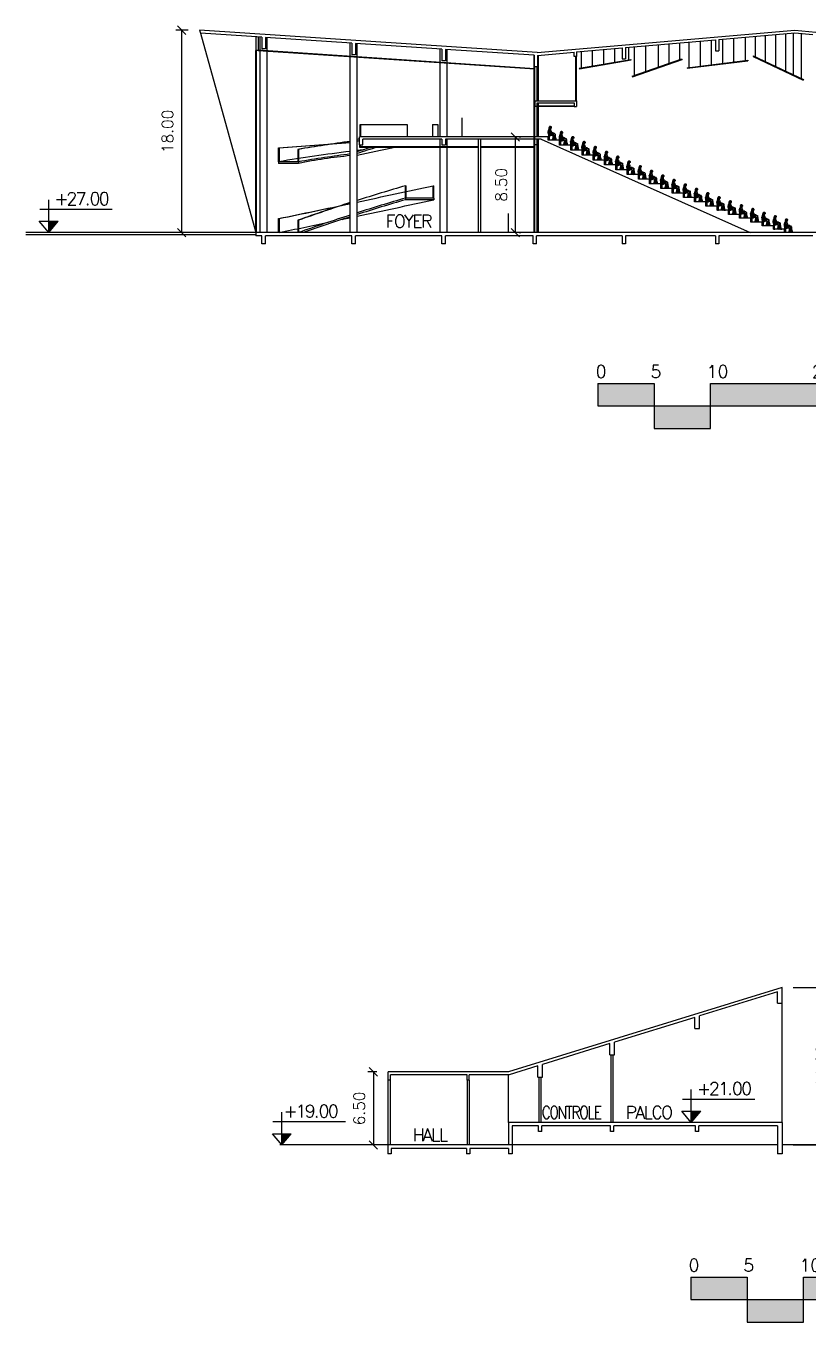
# Model space of a CAD drawing. Header units: millimetres. Extents: x 55520 to 96084, y -58491 to -49645.
# Drawn here: x 89840.7 to 89910.2, y -51963.4 to -51848.2 of the extents above; entities that cross this region are included whole.
import ezdxf

# ---------------------------------------------------------------- set-up
doc = ezdxf.new("R2010")
doc.units = ezdxf.units.MM
doc.header["$PDMODE"] = 35
for name, color, linetype in [('05_Mobiliário', 1, 'Continuous'), ('Alvenaria Corte', 30, 'Continuous'), ('Alvenaria Vista', 40, 'Continuous'), ('ARQ-COTAS', 1, 'Continuous'), ('ARQ-SÍMBOLOS', 2, 'Continuous'), ('ARQ-TEXTO2', 2, 'Continuous'), ('Esquadrias', 241, 'Continuous'), ('Linha Fina', 100, 'Continuous'), ('Pilares', 181, 'Continuous'), ('VPORTS', 7, 'Continuous')]:
    doc.layers.add(name, color=color, linetype=linetype)
doc.styles.add('ROMANS', font='romans.shx')
doc.styles.add('Romans_Anot', font='romans.shx')
doc.dimstyles.new('Escala 1-500', dxfattribs={"dimscale": 5, "dimtxt": 0.2, "dimasz": 0.15, "dimexe": 0.1, "dimexo": 0.2, "dimgap": 0.15, "dimtad": 1, "dimzin": 4, "dimdsep": 46, "dimtxsty": 'Romans_Anot', "dimblk": 'OBLIQUE', "dimcen": 0.25, "dimclrd": 256, "dimclre": 256, "dimclrt": 2, "dimadec": 0, "dimazin": 0, "dimtfac": 1, "dimtix": 1, "dimtmove": 2, "dimatfit": 3, "dimfxl": 1, "dimtfillclr": 256, "dimlwd": -1, "dimlwe": -1, "dimarcsym": 0})

# ---------------------------------------------------------------- blocks, each defined once
blk = doc.blocks.new('pessoa sentada')
for p, q in [((4232.03, -760.45), (4232.02, -760.5)), ((4232.03, -760.52), (4232.02, -760.5)), ((4232.05, -760.41), (4232.03, -760.45)), ((4232.03, -760.48), (4232.04, -760.46)), ((4232.03, -760.54), (4232.03, -760.52)), ((4232.04, -760.56), (4232.03, -760.54)), ((4232.03, -760.57), (4232.04, -760.56)), ((4232.03, -760.62), (4232.03, -760.57)), ((4232.04, -760.42), (4232.07, -760.41)), ((4232.04, -760.46), (4232.05, -760.45)), ((4232.04, -760.49), (4232.07, -760.47)), ((4232.04, -760.51), (4232.05, -760.5)), ((4232.04, -760.56), (4232.07, -760.56)), ((4232.07, -760.39), (4232.05, -760.41)), ((4232.06, -760.53), (4232.05, -760.53)), ((4232.08, -760.58), (4232.05, -760.6)), ((4232.06, -760.51), (4232.08, -760.49)), ((4232.1, -760.51), (4232.06, -760.51)), ((4232.09, -760.53), (4232.06, -760.53)), ((4232.1, -760.38), (4232.07, -760.39)), ((4232.08, -760.55), (4232.07, -760.54)), ((4232.07, -760.56), (4232.1, -760.56)), ((4232.11, -760.54), (4232.08, -760.55)), ((4232.11, -760.58), (4232.08, -760.58)), ((4232.11, -760.52), (4232.09, -760.53)), ((4232.16, -760.38), (4232.1, -760.38)), ((4232.12, -760.49), (4232.1, -760.48)), ((4232.1, -760.56), (4232.12, -760.56)), ((4232.13, -760.53), (4232.11, -760.54)), ((4232.15, -760.49), (4232.12, -760.49)), ((4232.12, -760.56), (4232.15, -760.58)), ((4232.14, -760.51), (4232.13, -760.53)), ((4232.15, -760.43), (4232.14, -760.44)), ((4232.14, -760.44), (4232.14, -760.45)), ((4232.14, -760.49), (4232.14, -760.51)), ((4232.15, -760.49), (4232.14, -760.49)), ((4232.17, -760.43), (4232.15, -760.43)), ((4232.17, -760.48), (4232.15, -760.49)), ((4232.17, -760.49), (4232.15, -760.49)), ((4232.16, -760.55), (4232.15, -760.56)), ((4232.15, -760.56), (4232.15, -760.64)), ((4232.2, -760.4), (4232.16, -760.38)), ((4232.17, -760.44), (4232.16, -760.44)), ((4232.19, -760.54), (4232.16, -760.55)), ((4232.19, -760.43), (4232.17, -760.43)), ((4232.2, -760.44), (4232.17, -760.44)), ((4232.19, -760.47), (4232.17, -760.48)), ((4232.2, -760.47), (4232.17, -760.49)), ((4232.2, -760.43), (4232.19, -760.43)), ((4232.21, -760.51), (4232.19, -760.54)), ((4232.23, -760.41), (4232.2, -760.4)), ((4232.2, -760.44), (4232.2, -760.47)), ((4232.21, -760.44), (4232.2, -760.44)), ((4232.22, -760.43), (4232.21, -760.44)), ((4232.22, -760.45), (4232.21, -760.46)), ((4232.21, -760.46), (4232.21, -760.46)), ((4232.21, -760.46), (4232.21, -760.46)), ((4232.22, -760.5), (4232.21, -760.51)), ((4232.21, -760.51), (4232.21, -760.51)), ((4232.22, -760.43), (4232.22, -760.46)), ((4232.22, -760.43), (4232.23, -760.43)), ((4232.22, -760.46), (4232.23, -760.49)), ((4232.23, -760.49), (4232.22, -760.5)), ((4232.23, -760.43), (4232.23, -760.41)), ((4231.98, -760.71), (4231.99, -760.68)), ((4231.98, -760.76), (4231.98, -760.71)), ((4231.99, -760.82), (4231.98, -760.76)), ((4231.99, -760.68), (4232, -760.64)), ((4232.01, -760.69), (4231.99, -760.74)), ((4231.99, -760.74), (4232, -760.77)), ((4232.02, -760.87), (4231.99, -760.82)), ((4231.99, -761.58), (4231.99, -760.96)), ((4231.99, -760.96), (4232.04, -760.96)), ((4232.08, -761.58), (4231.99, -761.58)), ((4232, -760.64), (4232.03, -760.62)), ((4232, -760.77), (4232.01, -760.8)), ((4232.05, -760.62), (4232.01, -760.66)), ((4232.01, -760.66), (4232.01, -760.69)), ((4232.01, -760.8), (4232.03, -760.81)), ((4232.02, -760.7), (4232.04, -760.8)), ((4232.04, -760.92), (4232.02, -760.87)), ((4232.04, -760.8), (4232.06, -760.87)), ((4232.05, -760.96), (4232.04, -760.92)), ((4232.04, -760.96), (4232.04, -761.17)), ((4232.04, -761.17), (4232.18, -761.17)), ((4232.18, -761.22), (4232.04, -761.22)), ((4232.04, -761.22), (4232.04, -761.52)), ((4232.04, -761.52), (4232.08, -761.58)), ((4232.05, -760.96), (4232.06, -761.06)), ((4232.06, -760.87), (4232.07, -760.93)), ((4232.06, -761.06), (4232.07, -761.09)), ((4232.07, -760.93), (4232.09, -760.97)), ((4232.09, -760.97), (4232.11, -760.98)), ((4232.13, -760.64), (4232.1, -760.62)), ((4232.14, -760.66), (4232.13, -760.64)), ((4232.15, -760.7), (4232.13, -760.66)), ((4232.13, -760.82), (4232.13, -760.79)), ((4232.14, -760.85), (4232.13, -760.82)), ((4232.14, -760.75), (4232.15, -760.7)), ((4232.15, -760.78), (4232.14, -760.75)), ((4232.16, -760.87), (4232.14, -760.85)), ((4232.15, -760.64), (4232.16, -760.68)), ((4232.16, -760.83), (4232.15, -760.78)), ((4232.15, -760.96), (4232.16, -760.97)), ((4232.15, -760.99), (4232.18, -760.99)), ((4232.16, -760.68), (4232.19, -760.74)), ((4232.16, -760.87), (4232.16, -760.83)), ((4232.16, -760.9), (4232.16, -760.87)), ((4232.17, -760.92), (4232.16, -760.9)), ((4232.21, -761.04), (4232.16, -761.05)), ((4232.17, -760.9), (4232.17, -760.92)), ((4232.19, -760.91), (4232.17, -760.9)), ((4232.23, -761.09), (4232.17, -761.1)), ((4232.18, -760.99), (4232.22, -760.99)), ((4232.39, -761.17), (4232.18, -761.17)), ((4232.18, -761.17), (4232.18, -761.22)), ((4232.19, -760.74), (4232.21, -760.79)), ((4232.2, -760.92), (4232.19, -760.91)), ((4232.23, -760.92), (4232.2, -760.92)), ((4232.21, -760.79), (4232.22, -760.82)), ((4232.22, -760.84), (4232.21, -760.86)), ((4232.21, -760.86), (4232.22, -760.89)), ((4232.26, -761.03), (4232.21, -761.04)), ((4232.22, -760.82), (4232.22, -760.84)), ((4232.22, -760.89), (4232.23, -760.91)), ((4232.22, -760.99), (4232.26, -760.99)), ((4232.23, -760.91), (4232.28, -760.93)), ((4232.27, -760.94), (4232.23, -760.92)), ((4232.33, -761.07), (4232.23, -761.09)), ((4232.27, -760.94), (4232.26, -760.99)), ((4232.26, -760.99), (4232.29, -760.99)), ((4232.3, -761), (4232.26, -761.03)), ((4232.29, -760.95), (4232.27, -760.94)), ((4232.28, -760.93), (4232.31, -760.92)), ((4232.31, -760.94), (4232.29, -760.95)), ((4232.29, -760.96), (4232.29, -760.95)), ((4232.29, -760.99), (4232.29, -760.96)), ((4232.31, -761), (4232.29, -760.99)), ((4232.31, -760.92), (4232.34, -760.91)), ((4232.35, -760.92), (4232.31, -760.94)), ((4232.31, -761), (4232.33, -760.99)), ((4232.33, -760.99), (4232.38, -760.96)), ((4232.38, -761.05), (4232.33, -761.07)), ((4232.34, -760.91), (4232.37, -760.92)), ((4232.34, -761.51), (4232.35, -761.46)), ((4232.36, -761.56), (4232.34, -761.51)), ((4232.37, -760.94), (4232.35, -760.92)), ((4232.36, -760.93), (4232.35, -760.93)), ((4232.35, -761.46), (4232.36, -761.46)), ((4232.37, -760.94), (4232.36, -760.94)), ((4232.36, -761.46), (4232.38, -761.37)), ((4232.37, -761.52), (4232.36, -761.56)), ((4232.37, -760.92), (4232.4, -760.94)), ((4232.38, -760.94), (4232.37, -760.95)), ((4232.38, -760.95), (4232.37, -760.94)), ((4232.4, -761.57), (4232.37, -761.52)), ((4232.4, -760.94), (4232.38, -760.94)), ((4232.38, -760.96), (4232.38, -760.95)), ((4232.44, -761.02), (4232.38, -761.05)), ((4232.38, -761.37), (4232.39, -761.27)), ((4232.39, -761.19), (4232.39, -761.13)), ((4232.4, -761.21), (4232.39, -761.19)), ((4232.39, -761.27), (4232.4, -761.21)), ((4232.4, -760.94), (4232.49, -760.98)), ((4232.41, -761.58), (4232.4, -761.57)), ((4232.49, -761.56), (4232.41, -761.58)), ((4232.48, -761.02), (4232.43, -761.03)), ((4232.48, -760.99), (4232.44, -761.02)), ((4232.44, -761.38), (4232.47, -761.25)), ((4232.44, -761.38), (4232.44, -761.53)), ((4232.44, -761.53), (4232.49, -761.56)), ((4232.47, -761.25), (4232.49, -761.18)), ((4232.52, -761.08), (4232.48, -761.02)), ((4232.49, -760.98), (4232.51, -760.99)), ((4232.49, -761.18), (4232.52, -761.08)), ((4232.54, -761.41), (4232.5, -761.24)), ((4232.51, -760.99), (4232.54, -761)), ((4232.52, -761.52), (4232.54, -761.48)), ((4232.55, -761.59), (4232.52, -761.52)), ((4232.54, -761), (4232.55, -761.01)), ((4232.54, -761.48), (4232.54, -761.41)), ((4232.55, -761.01), (4232.56, -761.09)), ((4232.56, -761.54), (4232.55, -761.59)), ((4232.56, -761.09), (4232.56, -761.11)), ((4232.56, -761.11), (4232.57, -761.19)), ((4232.62, -761.58), (4232.56, -761.54)), ((4232.57, -761.19), (4232.58, -761.28)), ((4232.58, -761.28), (4232.6, -761.36)), ((4232.58, -761.59), (4232.58, -761.59)), ((4232.6, -761.36), (4232.62, -761.45)), ((4232.62, -761.45), (4232.63, -761.5)), ((4232.7, -761.58), (4232.62, -761.58)), ((4232.63, -761.5), (4232.66, -761.53)), ((4232.66, -761.53), (4232.69, -761.55)), ((4232.66, -761.53), (4232.66, -761.53)), ((4232.69, -761.55), (4232.71, -761.57)), ((4232.71, -761.57), (4232.7, -761.58))]:
    blk.add_line(p, q)
for points in [[(4231.99, -761.09), (4231.97, -761.07), (4231.96, -761.04), (4231.96, -761.02), (4231.95, -760.93), (4231.94, -760.88), (4231.93, -760.82), (4231.91, -760.8), (4231.91, -760.8), (4231.92, -760.8), (4231.94, -760.8), (4231.97, -760.82), (4232, -760.85), (4232.02, -760.88), (4232.03, -760.92), (4232.03, -760.96)], [(4232, -760.96), (4232, -760.93), (4232, -760.9), (4231.99, -760.88), (4231.97, -760.85), (4231.95, -760.83), (4231.93, -760.82)], [(4232.11, -761.12), (4232.09, -761.11), (4232.08, -761.1), (4232.07, -761.09), (4232.04, -761.12)], [(4232.1, -761.17), (4232.07, -761.16), (4232.05, -761.14), (4232.04, -761.13)], [(4232.15, -761.17), (4232.16, -760.95), (4232.13, -760.95), (4232.12, -760.95), (4232.11, -760.97), (4232.11, -761.17)], [(4232.39, -761.17), (4232.39, -761.14), (4232.38, -761.13), (4232.37, -761.13), (4232.15, -761.13)]]:
    blk.add_lwpolyline(points)
blk = doc.blocks.new('Elevação Corte')
at = {"layer": 'ARQ-SÍMBOLOS'}
h = blk.add_hatch(color=1, dxfattribs=at)
h.dxf.hatch_style = 1
h.paths.add_polyline_path([(40596.7, -39724.34), (40595.86, -39724.34), (40595.86, -39725.34)])
at = {"layer": 'ARQ-SÍMBOLOS', "color": 1}
for p, q in [((40595.07, -39723.27), (40601.51, -39723.27)), ((40595.86, -39725.34), (40595.86, -39722.42)), ((40595.02, -39724.34), (40596.7, -39724.34)), ((40595.86, -39725.34), (40595.02, -39724.34)), ((40595.86, -39725.34), (40596.7, -39724.34))]:
    blk.add_line(p, q, dxfattribs=at)
blk = doc.blocks.new('_Oblique')
at = {"color": 0, "linetype": 'ByBlock', "lineweight": -2}
blk.add_line((-0.5, -0.5), (0.5, 0.5), dxfattribs=at)
blk = doc.blocks.new('*D21')
at = {"layer": 'ARQ-COTAS', "transparency": 16777216}
for p, q in [((89855.12, -51848.58), (89854.03, -51848.58)), ((89854.53, -51848.58), (89854.53, -51866.58)), ((89855.12, -51866.58), (89854.03, -51866.58))]:
    blk.add_line(p, q, dxfattribs=at)
at = {"layer": 'Defpoints', "color": 0, "transparency": 16777216}
for p in [(89856.12, -51848.58), (89854.53, -51866.58), (89856.12, -51866.58)]:
    blk.add_point(p, dxfattribs=at)
at = {"layer": 'ARQ-COTAS', "transparency": 16777216, "xscale": 0.75, "yscale": 0.75, "zscale": 0.75}
for p, rotation in [((89854.53, -51848.58), 90), ((89854.53, -51866.58), 270)]:
    blk.add_blockref('_Oblique', p, dxfattribs=dict(at, rotation=rotation))
at = {"layer": 'ARQ-COTAS', "color": 2, "transparency": 16777216, "insert": (89853.28, -51857.58), "char_height": 1, "attachment_point": 5, "rotation": 90, "style": 'Romans_Anot'}
blk.add_mtext('18.00', dxfattribs=at)
blk = doc.blocks.new('*D22')
at = {"layer": 'ARQ-COTAS', "transparency": 16777216}
for p, q in [((89884.19, -51866.58), (89884.19, -51858.08)), ((89884.54, -51858.08), (89884.69, -51858.08)), ((89884.54, -51866.58), (89884.69, -51866.58))]:
    blk.add_line(p, q, dxfattribs=at)
at = {"layer": 'Defpoints', "color": 0, "transparency": 16777216}
for p in [(89883.54, -51858.08), (89884.19, -51858.08), (89883.54, -51866.58)]:
    blk.add_point(p, dxfattribs=at)
at = {"layer": 'ARQ-COTAS', "transparency": 16777216, "xscale": 0.75, "yscale": 0.75, "zscale": 0.75}
for p, rotation in [((89884.19, -51858.08), 90), ((89884.19, -51866.58), 270)]:
    blk.add_blockref('_Oblique', p, dxfattribs=dict(at, rotation=rotation))
at = {"layer": 'ARQ-COTAS', "color": 2, "transparency": 16777216, "insert": (89882.94, -51862.33), "char_height": 1, "attachment_point": 5, "rotation": 90, "style": 'Romans_Anot'}
blk.add_mtext('8.50', dxfattribs=at)
blk = doc.blocks.new('Escala')
at = {"layer": 'Linha Fina'}
h = blk.add_hatch(color=256, dxfattribs=at)
h.dxf.hatch_style = 1
h.paths.add_polyline_path([(40663.48, -39178.74), (40663.48, -39180.74), (40673.48, -39180.74), (40673.48, -39178.74)])
h.paths.add_polyline_path([(40663.48, -39182.74), (40663.48, -39180.74), (40658.48, -39180.74), (40658.48, -39182.74)])
h.paths.add_polyline_path([(40658.48, -39180.74), (40658.48, -39178.74), (40653.48, -39178.74), (40653.48, -39180.74)])
for p, q in [((40653.48, -39178.74), (40658.48, -39178.74)), ((40653.48, -39178.74), (40653.48, -39180.74)), ((40658.48, -39178.74), (40658.48, -39180.74)), ((40663.48, -39180.74), (40663.48, -39178.74)), ((40663.48, -39178.74), (40673.48, -39178.74)), ((40673.48, -39178.74), (40673.48, -39180.74)), ((40653.48, -39180.74), (40673.48, -39180.74)), ((40658.48, -39180.74), (40658.48, -39182.74)), ((40663.48, -39182.74), (40663.48, -39180.74)), ((40658.48, -39182.74), (40663.48, -39182.74))]:
    blk.add_line(p, q, dxfattribs=at)
at = {"layer": 'ARQ-TEXTO2', "attachment_point": 1, "style": 'ROMANS'}
for s, insert, char_height in [('0', (40653.28, -39177.13), 1.12), ('5', (40658.15, -39177.13), 1.12), ('10', (40663.14, -39177.13), 1.125), ('20', (40672.49, -39177.13), 1.125)]:
    blk.add_mtext(s, dxfattribs=dict(at, insert=insert, char_height=char_height))
blk = doc.blocks.new('*D26')
at = {"layer": 'ARQ-COTAS', "transparency": 16777216}
for p, q in [((89871.89, -51941.2), (89871.07, -51941.2)), ((89871.57, -51941.2), (89871.57, -51947.7)), ((89871.89, -51947.7), (89871.07, -51947.7))]:
    blk.add_line(p, q, dxfattribs=at)
at = {"layer": 'Defpoints', "color": 0, "transparency": 16777216}
for p in [(89872.89, -51941.2), (89871.57, -51947.7), (89872.89, -51947.7)]:
    blk.add_point(p, dxfattribs=at)
at = {"layer": 'ARQ-COTAS', "transparency": 16777216, "xscale": 0.75, "yscale": 0.75, "zscale": 0.75}
for p, rotation in [((89871.57, -51941.2), 90), ((89871.57, -51947.7), 270)]:
    blk.add_blockref('_Oblique', p, dxfattribs=dict(at, rotation=rotation))
at = {"layer": 'ARQ-COTAS', "color": 2, "transparency": 16777216, "insert": (89870.32, -51944.45), "char_height": 1, "attachment_point": 5, "rotation": 90, "style": 'Romans_Anot'}
blk.add_mtext('6.50', dxfattribs=at)
blk = doc.blocks.new('*D27')
at = {"layer": 'ARQ-COTAS', "transparency": 16777216}
for p, q in [((89908.89, -51933.7), (89913.17, -51933.7)), ((89912.67, -51933.7), (89912.67, -51947.7)), ((89908.89, -51947.7), (89913.17, -51947.7))]:
    blk.add_line(p, q, dxfattribs=at)
at = {"layer": 'Defpoints', "color": 0, "transparency": 16777216}
for p in [(89907.89, -51933.7), (89907.89, -51947.7), (89912.67, -51947.7)]:
    blk.add_point(p, dxfattribs=at)
at = {"layer": 'ARQ-COTAS', "transparency": 16777216, "xscale": 0.75, "yscale": 0.75, "zscale": 0.75}
for p, rotation in [((89912.67, -51933.7), 90), ((89912.67, -51947.7), 270)]:
    blk.add_blockref('_Oblique', p, dxfattribs=dict(at, rotation=rotation))
at = {"layer": 'ARQ-COTAS', "color": 2, "transparency": 16777216, "insert": (89911.42, -51940.7), "char_height": 1, "attachment_point": 5, "rotation": 90, "style": 'Romans_Anot'}
blk.add_mtext('14.00', dxfattribs=at)

msp = doc.modelspace()

# ---------------------------------------------------------------- linework, layer by layer
at = {"layer": '05_Mobiliário'}
for p, q in [((89908.919, -51852.567), (89908.919, -51848.84)), ((89895.791, -51852.256), (89895.791, -51849.962)), ((89896.924, -51851.86), (89896.924, -51849.865)), ((89897.868, -51851.53), (89897.868, -51849.784)), ((89898.812, -51851.199), (89898.812, -51849.704)), ((89899.652, -51851.9), (89899.652, -51849.632)), ((89900.644, -51851.775), (89900.644, -51849.547)), ((89901.636, -51851.7), (89901.636, -51849.462)), ((89902.628, -51851.525), (89902.628, -51849.377)), ((89903.62, -51851.401), (89903.62, -51849.293)), ((89904.649, -51851.271), (89904.649, -51849.205)), ((89905.519, -51851.011), (89905.519, -51849.13)), ((89906.422, -51851.383), (89906.422, -51849.053)), ((89907.326, -51851.812), (89907.326, -51848.976)), ((89908.23, -51852.295), (89908.23, -51848.899)), ((89909.609, -51852.894), (89909.609, -51848.881)), ((89890.073, -51851.933), (89890.073, -51850.471)), ((89891.059, -51851.764), (89891.059, -51850.381)), ((89892.045, -51851.595), (89892.045, -51850.291)), ((89893.03, -51851.426), (89893.03, -51850.201)), ((89894.268, -51851.214), (89894.268, -51850.092)), ((89894.776, -51852.612), (89894.776, -51850.049))]:
    msp.add_line(p, q, dxfattribs=at)
at = {"layer": 'Alvenaria Corte'}
for p, q in [((89861.121, -51849.164), (89861.121, -51850.394)), ((89861.321, -51849.177), (89861.321, -51850.394)), ((89861.321, -51850.394), (89861.121, -51850.394)), ((89885.921, -51854.88), (89885.921, -51851.831)), ((89886.121, -51854.88), (89886.121, -51851.831)), ((89885.921, -51858.08), (89885.921, -51855.38)), ((89886.121, -51858.08), (89886.121, -51855.38)), ((89880.921, -51866.58), (89880.921, -51858.28)), ((89881.121, -51866.58), (89881.121, -51858.28)), ((89885.921, -51866.58), (89885.921, -51858.78)), ((89886.121, -51866.58), (89886.121, -51858.78)), ((89892.694, -51945.7), (89892.694, -51939.684)), ((89892.894, -51945.7), (89892.894, -51939.684)), ((89872.894, -51947.7), (89872.894, -51941.95)), ((89873.094, -51947.7), (89873.094, -51941.95)), ((89886.294, -51945.7), (89886.294, -51941.659)), ((89886.494, -51945.7), (89886.494, -51941.659))]:
    msp.add_line(p, q, dxfattribs=at)
at = {"layer": 'Alvenaria Vista'}
for p, q in [((89856.196, -51848.836), (89861.121, -51866.58)), ((89861.521, -51850.357), (89861.521, -51849.191)), ((89862.121, -51850.397), (89862.121, -51849.231)), ((89869.521, -51850.891), (89869.521, -51849.724)), ((89870.121, -51850.931), (89870.121, -51849.764)), ((89861.521, -51866.58), (89861.521, -51850.407)), ((89862.121, -51866.58), (89862.121, -51850.447)), ((89869.521, -51866.58), (89869.521, -51850.941)), ((89870.121, -51866.58), (89870.121, -51850.981)), ((89877.521, -51851.424), (89877.521, -51850.257)), ((89878.121, -51851.464), (89878.121, -51850.297)), ((89885.821, -51850.811), (89885.821, -51851.977)), ((89886.221, -51850.822), (89886.221, -51854.88)), ((89877.521, -51858.08), (89877.521, -51851.474)), ((89878.121, -51858.08), (89878.121, -51851.514)), ((89885.821, -51852.027), (89885.821, -51866.58)), ((89886.221, -51855.03), (89886.221, -51855.33)), ((89886.221, -51855.38), (89886.221, -51858.08)), ((89877.521, -51858.93), (89877.521, -51858.28)), ((89877.521, -51866.58), (89877.521, -51858.98)), ((89878.121, -51858.93), (89878.121, -51858.28)), ((89878.121, -51866.58), (89878.121, -51858.98)), ((89886.221, -51858.28), (89886.221, -51866.58)), ((89907.894, -51945.7), (89907.894, -51935.088)), ((89879.894, -51941.95), (89879.894, -51947.7)), ((89880.094, -51941.95), (89880.094, -51947.7)), ((89883.594, -51945.7), (89883.594, -51941.45))]:
    msp.add_line(p, q, dxfattribs=at)
for centre, radius, start, end in [((89922.648, -52024.017), 172.655, 107.08361, 107.71183), ((89631.215, -50732.203), 1152.526, 281.963557, 282.133949), ((89922.648, -52023.867), 172.655, 107.25225, 107.71183), ((89888.953, -52016.51), 158.346, 96.63194, 96.83033), ((89888.953, -52016.51), 158.346, 97.04903, 99.37823), ((89890.719, -52016.51), 158.346, 97.6933, 99.37823), ((89874.239, -51906.855), 47.352, 95.71749, 101.35404), ((89922.648, -52029.297), 172.655, 106.21492, 107.71183), ((89922.648, -52029.447), 172.655, 106.21492, 107.71183), ((89631.215, -50737.633), 1152.526, 281.963557, 282.31007), ((89631.215, -50737.633), 1152.526, 281.612098, 281.833822), ((89922.648, -52029.297), 172.655, 107.92097, 109.53457), ((89922.648, -52029.447), 172.655, 107.92097, 109.38515), ((89631.215, -50737.633), 1152.526, 281.896098, 281.933069)]:
    msp.add_arc(centre, radius, start, end, dxfattribs=at)
at = {"layer": 'Esquadrias'}
for p, q in [((89861.121, -51866.58), (89861.121, -51850.394)), ((89861.171, -51866.58), (89861.171, -51850.394)), ((89861.321, -51850.394), (89885.921, -51852.034)), ((89861.325, -51850.344), (89885.921, -51851.984)), ((89889.571, -51854.88), (89889.571, -51850.912)), ((89889.621, -51854.88), (89889.621, -51850.912)), ((89894.587, -51852.678), (89899.001, -51851.133)), ((89899.001, -51851.133), (89899.017, -51851.18)), ((89905.338, -51850.87), (89905.317, -51850.915)), ((89905.317, -51850.915), (89909.768, -51853.025)), ((89905.338, -51850.87), (89909.79, -51852.979)), ((89905.519, -51850.955), (89905.497, -51851)), ((89889.876, -51851.966), (89894.465, -51851.18)), ((89889.876, -51851.966), (89889.885, -51852.016)), ((89889.885, -51852.016), (89894.474, -51851.229)), ((89894.465, -51851.18), (89894.474, -51851.229)), ((89894.603, -51852.725), (89899.017, -51851.18)), ((89899.453, -51851.924), (89904.848, -51851.246)), ((89899.453, -51851.924), (89899.459, -51851.974)), ((89899.459, -51851.974), (89904.854, -51851.296)), ((89904.848, -51851.246), (89904.854, -51851.296)), ((89906.422, -51851.383), (89906.401, -51851.429)), ((89907.326, -51851.812), (89907.305, -51851.857)), ((89908.23, -51852.24), (89908.208, -51852.285)), ((89894.587, -51852.678), (89894.603, -51852.725)), ((89908.919, -51852.567), (89908.898, -51852.612)), ((89909.609, -51852.894), (89909.587, -51852.939)), ((89909.79, -51852.979), (89909.768, -51853.025)), ((89889.421, -51855.33), (89886.121, -51855.33)), ((89889.421, -51855.38), (89886.121, -51855.38)), ((89870.393, -51856.98), (89870.443, -51856.98)), ((89870.393, -51858.08), (89870.393, -51856.98)), ((89870.443, -51856.98), (89870.443, -51858.08)), ((89870.343, -51858.78), (89870.343, -51858.98)), ((89870.343, -51858.98), (89880.921, -51858.98)), ((89870.393, -51858.78), (89870.393, -51858.93)), ((89870.393, -51858.93), (89880.921, -51858.93)), ((89881.121, -51858.93), (89885.921, -51858.93)), ((89881.121, -51858.98), (89885.921, -51858.98))]:
    msp.add_line(p, q, dxfattribs=at)
at = {"layer": 'Esquadrias', "color": 1}
for p, q in [((89870.443, -51856.98), (89874.569, -51856.98)), ((89874.569, -51856.98), (89874.569, -51858.08)), ((89876.826, -51856.98), (89876.826, -51858.08)), ((89876.826, -51856.98), (89877.297, -51856.98)), ((89877.297, -51856.98), (89877.297, -51858.08)), ((89863.151, -51860.28), (89863.151, -51859.03)), ((89863.151, -51859.03), (89863.201, -51859.03)), ((89863.201, -51859.03), (89863.201, -51860.28)), ((89864.866, -51859.18), (89864.866, -51860.28)), ((89864.866, -51859.18), (89864.916, -51859.18)), ((89864.916, -51859.18), (89864.916, -51860.28)), ((89874.436, -51863.51), (89874.436, -51862.41)), ((89874.436, -51862.41), (89874.486, -51862.41)), ((89874.486, -51863.51), (89874.486, -51862.41)), ((89876.886, -51863.51), (89876.886, -51862.41)), ((89876.886, -51862.41), (89876.936, -51862.41)), ((89876.936, -51863.51), (89876.936, -51862.41)), ((89863.151, -51866.58), (89863.151, -51865.33)), ((89863.151, -51865.33), (89863.201, -51865.33)), ((89863.201, -51865.33), (89863.201, -51866.58)), ((89864.866, -51865.48), (89864.866, -51866.58)), ((89864.866, -51865.48), (89864.916, -51865.48)), ((89864.916, -51865.48), (89864.916, -51866.58))]:
    msp.add_line(p, q, dxfattribs=at)
for centre, radius, start, end in [((89786.127, -50742.057), 1119.625, 273.944739, 274.27159), ((89787.389, -50742.14), 1119.46, 273.883119, 274.207427), ((89890.994, -52015.46), 158.449, 97.78865, 99.49123), ((89890.719, -52015.41), 158.346, 97.6933, 99.37823), ((89922.648, -52022.767), 172.655, 107.63446, 107.71183), ((89631.165, -50730.953), 1152.526, 281.966098, 281.977388), ((89631.165, -50736.383), 1152.526, 281.966098, 282.31007), ((89922.648, -52028.197), 172.655, 106.21492, 107.71183), ((89629.231, -50726.863), 1162.25, 281.610914, 281.931715), ((89629.281, -50726.863), 1162.25, 281.610914, 281.929196), ((89922.598, -52028.197), 172.655, 107.90353, 109.53457), ((89922.648, -52028.197), 172.655, 107.92097, 109.53457)]:
    msp.add_arc(centre, radius, start, end, dxfattribs=at)
at = {"layer": 'Linha Fina'}
for p, q in [((89879.424, -51856.38), (89879.424, -51858.08)), ((89883.542, -51864.88), (89883.542, -51866.58))]:
    msp.add_line(p, q, dxfattribs=at)
at = {"layer": 'Pilares'}
for p, q in [((89886.121, -51850.58), (89856.121, -51848.58)), ((89856.121, -51848.58), (89856.196, -51848.836)), ((89861.671, -51849.201), (89856.196, -51848.836)), ((89886.121, -51850.58), (89909.021, -51848.58)), ((89902.271, -51849.408), (89909.02, -51848.831)), ((89909.02, -51848.831), (89910.621, -51848.979)), ((89909.021, -51848.58), (89930.621, -51850.58)), ((89861.671, -51849.201), (89861.671, -51850.231)), ((89869.671, -51849.734), (89861.971, -51849.221)), ((89861.971, -51849.221), (89861.971, -51850.231)), ((89869.671, -51849.734), (89869.671, -51850.764)), ((89869.971, -51849.754), (89869.971, -51850.764)), ((89877.671, -51850.267), (89869.971, -51849.754)), ((89893.971, -51850.117), (89901.971, -51849.434)), ((89901.971, -51849.434), (89901.971, -51850.434)), ((89902.271, -51849.408), (89902.271, -51850.434)), ((89861.971, -51850.231), (89861.671, -51850.231)), ((89869.971, -51850.764), (89869.671, -51850.764)), ((89877.671, -51850.267), (89877.671, -51851.297)), ((89885.871, -51850.814), (89877.971, -51850.287)), ((89877.971, -51850.287), (89877.971, -51851.297)), ((89885.871, -51850.814), (89885.871, -51851.831)), ((89886.171, -51850.827), (89889.421, -51850.531)), ((89886.171, -51850.827), (89886.171, -51851.831)), ((89889.421, -51850.912), (89889.421, -51850.531)), ((89889.621, -51850.912), (89889.421, -51850.912)), ((89889.621, -51850.512), (89893.671, -51850.143)), ((89889.621, -51850.512), (89889.621, -51850.912)), ((89893.671, -51850.143), (89893.671, -51851.143)), ((89893.671, -51851.143), (89893.971, -51851.143)), ((89893.971, -51850.117), (89893.971, -51851.143)), ((89901.971, -51850.434), (89902.271, -51850.434)), ((89877.971, -51851.297), (89877.671, -51851.297)), ((89886.171, -51851.831), (89885.871, -51851.831)), ((89885.921, -51854.88), (89889.621, -51854.88)), ((89885.921, -51854.88), (89885.921, -51855.38)), ((89886.121, -51855.38), (89885.921, -51855.38)), ((89886.121, -51855.03), (89889.421, -51855.03)), ((89886.121, -51855.38), (89886.121, -51855.03)), ((89889.421, -51855.03), (89889.421, -51855.38)), ((89889.421, -51855.38), (89889.621, -51855.38)), ((89889.621, -51854.88), (89889.621, -51855.38)), ((89887.121, -51858.08), (89870.343, -51858.08)), ((89870.343, -51858.78), (89870.343, -51858.08)), ((89885.921, -51858.78), (89885.921, -51858.08)), ((89887.121, -51858.35), (89887.121, -51858.08)), ((89870.343, -51858.78), (89870.643, -51858.78)), ((89877.671, -51858.28), (89870.643, -51858.28)), ((89870.643, -51858.78), (89870.643, -51858.28)), ((89877.671, -51858.28), (89877.671, -51858.78)), ((89877.671, -51858.78), (89877.971, -51858.78)), ((89886.474, -51858.28), (89877.971, -51858.28)), ((89877.971, -51858.28), (89877.971, -51858.78)), ((89886.121, -51858.78), (89885.921, -51858.78)), ((89886.121, -51858.78), (89886.121, -51858.28)), ((89886.474, -51858.28), (89905.056, -51866.58)), ((89888.121, -51858.35), (89887.121, -51858.35)), ((89888.121, -51858.8), (89888.121, -51858.35)), ((89889.121, -51858.8), (89888.121, -51858.8)), ((89889.121, -51859.25), (89889.121, -51858.8)), ((89864.916, -51860.28), (89863.151, -51860.28)), ((89863.151, -51860.28), (89863.151, -51860.43)), ((89864.916, -51860.28), (89864.916, -51860.43)), ((89890.121, -51859.25), (89889.121, -51859.25)), ((89890.121, -51859.69), (89890.121, -51859.25)), ((89891.121, -51859.69), (89890.121, -51859.69)), ((89891.121, -51860.13), (89891.121, -51859.69)), ((89892.121, -51860.13), (89891.121, -51860.13)), ((89892.121, -51860.56), (89892.121, -51860.13)), ((89864.916, -51860.43), (89863.151, -51860.43)), ((89893.121, -51860.56), (89892.121, -51860.56)), ((89893.121, -51860.99), (89893.121, -51860.56)), ((89894.121, -51860.99), (89893.121, -51860.99)), ((89894.121, -51861.42), (89894.121, -51860.99)), ((89895.121, -51861.42), (89894.121, -51861.42)), ((89895.121, -51861.84), (89895.121, -51861.42)), ((89896.121, -51861.84), (89895.121, -51861.84)), ((89896.121, -51862.25), (89896.121, -51861.84)), ((89897.121, -51862.25), (89896.121, -51862.25)), ((89897.121, -51862.66), (89897.121, -51862.25)), ((89898.121, -51862.66), (89897.121, -51862.66)), ((89898.121, -51863.06), (89898.121, -51862.66)), ((89876.936, -51863.51), (89874.436, -51863.51)), ((89874.436, -51863.51), (89874.436, -51863.66)), ((89876.936, -51863.66), (89874.436, -51863.66)), ((89876.936, -51863.51), (89876.936, -51863.66)), ((89899.121, -51863.06), (89898.121, -51863.06)), ((89899.121, -51863.46), (89899.121, -51863.06)), ((89900.121, -51863.46), (89899.121, -51863.46)), ((89900.121, -51863.85), (89900.121, -51863.46)), ((89901.121, -51863.85), (89900.121, -51863.85)), ((89901.121, -51864.23), (89901.121, -51863.85)), ((89902.121, -51864.23), (89901.121, -51864.23)), ((89902.121, -51864.6), (89902.121, -51864.23)), ((89903.121, -51864.6), (89902.121, -51864.6)), ((89903.121, -51864.96), (89903.121, -51864.6)), ((89904.121, -51864.96), (89903.121, -51864.96)), ((89904.121, -51865.31), (89904.121, -51864.96)), ((89905.121, -51865.31), (89904.121, -51865.31)), ((89905.121, -51865.65), (89905.121, -51865.31)), ((89906.121, -51865.65), (89905.121, -51865.65)), ((89906.121, -51865.98), (89906.121, -51865.65)), ((89907.121, -51865.98), (89906.121, -51865.98)), ((89907.121, -51866.29), (89907.121, -51865.98)), ((89937.921, -51866.58), (89840.694, -51866.58)), ((89861.121, -51866.78), (89840.694, -51866.78)), ((89861.121, -51866.58), (89861.121, -51866.88)), ((89861.671, -51866.88), (89861.121, -51866.88)), ((89861.671, -51867.58), (89861.671, -51866.88)), ((89861.971, -51867.58), (89861.971, -51866.88)), ((89869.671, -51866.88), (89861.971, -51866.88)), ((89869.671, -51867.58), (89869.671, -51866.88)), ((89869.971, -51867.58), (89869.971, -51866.88)), ((89877.671, -51866.88), (89869.971, -51866.88)), ((89877.671, -51867.58), (89877.671, -51866.88)), ((89877.971, -51867.58), (89877.971, -51866.88)), ((89885.771, -51866.88), (89877.971, -51866.88)), ((89885.771, -51867.58), (89885.771, -51866.88)), ((89886.071, -51867.58), (89886.071, -51866.88)), ((89893.671, -51866.88), (89886.071, -51866.88)), ((89893.671, -51866.88), (89893.671, -51867.58)), ((89901.971, -51866.88), (89893.971, -51866.88)), ((89893.971, -51866.88), (89893.971, -51867.58)), ((89901.971, -51866.88), (89901.971, -51867.58)), ((89902.271, -51866.88), (89902.271, -51867.58)), ((89910.621, -51866.88), (89902.271, -51866.88)), ((89908.121, -51866.29), (89907.121, -51866.29)), ((89908.121, -51866.58), (89908.121, -51866.29)), ((89861.971, -51867.58), (89861.671, -51867.58)), ((89869.971, -51867.58), (89869.671, -51867.58)), ((89877.971, -51867.58), (89877.671, -51867.58)), ((89886.071, -51867.58), (89885.771, -51867.58)), ((89893.971, -51867.58), (89893.671, -51867.58)), ((89902.271, -51867.58), (89901.971, -51867.58)), ((89907.894, -51933.7), (89883.594, -51941.2)), ((89907.494, -51934.085), (89900.544, -51936.23)), ((89907.494, -51935.088), (89907.494, -51934.085)), ((89907.894, -51935.088), (89907.894, -51933.7)), ((89907.494, -51935.088), (89907.894, -51935.088)), ((89900.144, -51936.353), (89892.994, -51938.56)), ((89900.144, -51937.353), (89900.144, -51936.353)), ((89900.544, -51937.353), (89900.544, -51936.23)), ((89900.144, -51937.353), (89900.544, -51937.353)), ((89892.594, -51938.684), (89886.594, -51940.535)), ((89892.594, -51939.684), (89892.594, -51938.684)), ((89892.994, -51939.684), (89892.994, -51938.56)), ((89892.594, -51939.684), (89892.994, -51939.684)), ((89886.194, -51940.659), (89883.631, -51941.45)), ((89886.194, -51941.659), (89886.194, -51940.659)), ((89886.594, -51941.659), (89886.594, -51940.535)), ((89883.594, -51941.2), (89872.894, -51941.2)), ((89872.894, -51941.95), (89872.894, -51941.2)), ((89873.094, -51941.95), (89872.894, -51941.95)), ((89879.894, -51941.45), (89873.094, -51941.45)), ((89873.094, -51941.95), (89873.094, -51941.45)), ((89879.894, -51941.95), (89879.894, -51941.45)), ((89880.094, -51941.95), (89879.894, -51941.95)), ((89883.631, -51941.45), (89880.094, -51941.45)), ((89880.094, -51941.95), (89880.094, -51941.45)), ((89886.194, -51941.659), (89886.594, -51941.659)), ((89907.894, -51945.7), (89883.594, -51945.7)), ((89883.594, -51945.7), (89883.594, -51947.7)), ((89886.244, -51946), (89883.894, -51946)), ((89883.894, -51946), (89883.894, -51948.5)), ((89886.244, -51946.5), (89886.244, -51946)), ((89886.544, -51946.5), (89886.244, -51946.5)), ((89892.644, -51946), (89886.544, -51946)), ((89886.544, -51946.5), (89886.544, -51946)), ((89892.644, -51946.5), (89892.644, -51946)), ((89892.944, -51946.5), (89892.644, -51946.5)), ((89900.194, -51946), (89892.944, -51946)), ((89892.944, -51946.5), (89892.944, -51946)), ((89900.194, -51946.5), (89900.194, -51946)), ((89900.494, -51946.5), (89900.194, -51946.5)), ((89907.494, -51946), (89900.494, -51946)), ((89900.494, -51946.5), (89900.494, -51946)), ((89907.494, -51946), (89907.494, -51948.5)), ((89907.894, -51945.7), (89907.894, -51948.5)), ((89872.844, -51947.7), (89872.844, -51948.5)), ((89873.144, -51948.5), (89872.844, -51948.5)), ((89879.844, -51948), (89873.144, -51948)), ((89873.144, -51948), (89873.144, -51948.5)), ((89879.844, -51948), (89879.844, -51948.5)), ((89880.144, -51948.5), (89879.844, -51948.5)), ((89883.594, -51948), (89880.144, -51948)), ((89880.144, -51948), (89880.144, -51948.5)), ((89883.594, -51948), (89883.594, -51948.5)), ((89883.894, -51948.5), (89883.594, -51948.5)), ((89907.894, -51948.5), (89907.494, -51948.5))]:
    msp.add_line(p, q, dxfattribs=at)
for points in [[(89907.494, -51947.7), (89863.264, -51947.7)], [(89918.014, -51947.7), (89907.894, -51947.7)]]:
    msp.add_lwpolyline(points, dxfattribs=at)

# ---------------------------------------------------------------- block references
at = {"layer": '05_Mobiliário'}
for p in [(85655.163, -51096.772), (85656.163, -51097.222), (85657.163, -51097.672), (85658.163, -51098.112), (85659.163, -51098.552), (85660.163, -51098.982), (85661.163, -51099.412), (85662.163, -51099.842), (85663.163, -51100.262), (85664.163, -51100.672), (85665.163, -51101.082), (85666.163, -51101.482), (85667.163, -51101.882), (85668.163, -51102.272), (85669.163, -51102.652), (85670.163, -51103.022), (85671.163, -51103.382), (85672.163, -51103.732), (85673.163, -51104.072), (85674.163, -51104.402), (85675.163, -51104.712), (85676.163, -51105.002)]:
    msp.add_blockref('pessoa sentada', p, dxfattribs=at)
at = {"layer": 'ARQ-COTAS'}
for p in [(49246.861, -12141.235), (49303.961, -12220.355), (49267.578, -12222.355)]:
    msp.add_blockref('Elevação Corte', p, dxfattribs=at)
at = {"layer": 'VPORTS'}
for p in [(49238.053, -12701.246), (49246.305, -12780.705)]:
    msp.add_blockref('Escala', p, dxfattribs=at)

# ---------------------------------------------------------------- texts
at = {"layer": 'ARQ-TEXTO2', "char_height": 1.125, "attachment_point": 1, "style": 'ROMANS'}
for s, insert in [('{\\T0.85;+27.00}', (89843.232, -51863.004)), ('{\\T0.85;FOYER}', (89872.66, -51865.01)), ('{\\T0.85;+21.00}', (89900.332, -51942.123)), ('{\\T0.85;+19.00}', (89863.594, -51944.123)), ('{\\W0.8;\\T0.85;CONTROLE}', (89886.529, -51944.245)), ('{\\T0.85;PALCO}', (89893.99, -51944.245)), ('{\\T0.85;HALL}', (89875.062, -51946.245))]:
    msp.add_mtext(s, dxfattribs=dict(at, insert=insert))

# ---------------------------------------------------------------- dimensions: what is measured, and where the dimension line sits
at = {"layer": 'ARQ-COTAS'}
for base, p1, p2, picture, middle in [((89854.53, -51866.58), (89856.121, -51848.58), (89856.121, -51866.58), '*D21', (89853.28, -51857.58)), ((89884.19, -51858.08), (89883.542, -51866.58), (89883.542, -51858.08), '*D22', (89882.94, -51862.33)), ((89912.665, -51947.7), (89907.894, -51933.7), (89907.894, -51947.7), '*D27', (89911.415, -51940.7)), ((89871.57, -51947.7), (89872.894, -51941.2), (89872.894, -51947.7), '*D26', (89870.32, -51944.45))]:
    dim = msp.add_linear_dim(base=base, p1=p1, p2=p2, angle=90, dimstyle='Escala 1-500', dxfattribs=at)
    dim.commit()
    dim.dimension.update_dxf_attribs({"geometry": picture, "text_midpoint": middle})

doc.saveas('drawing.dxf')
